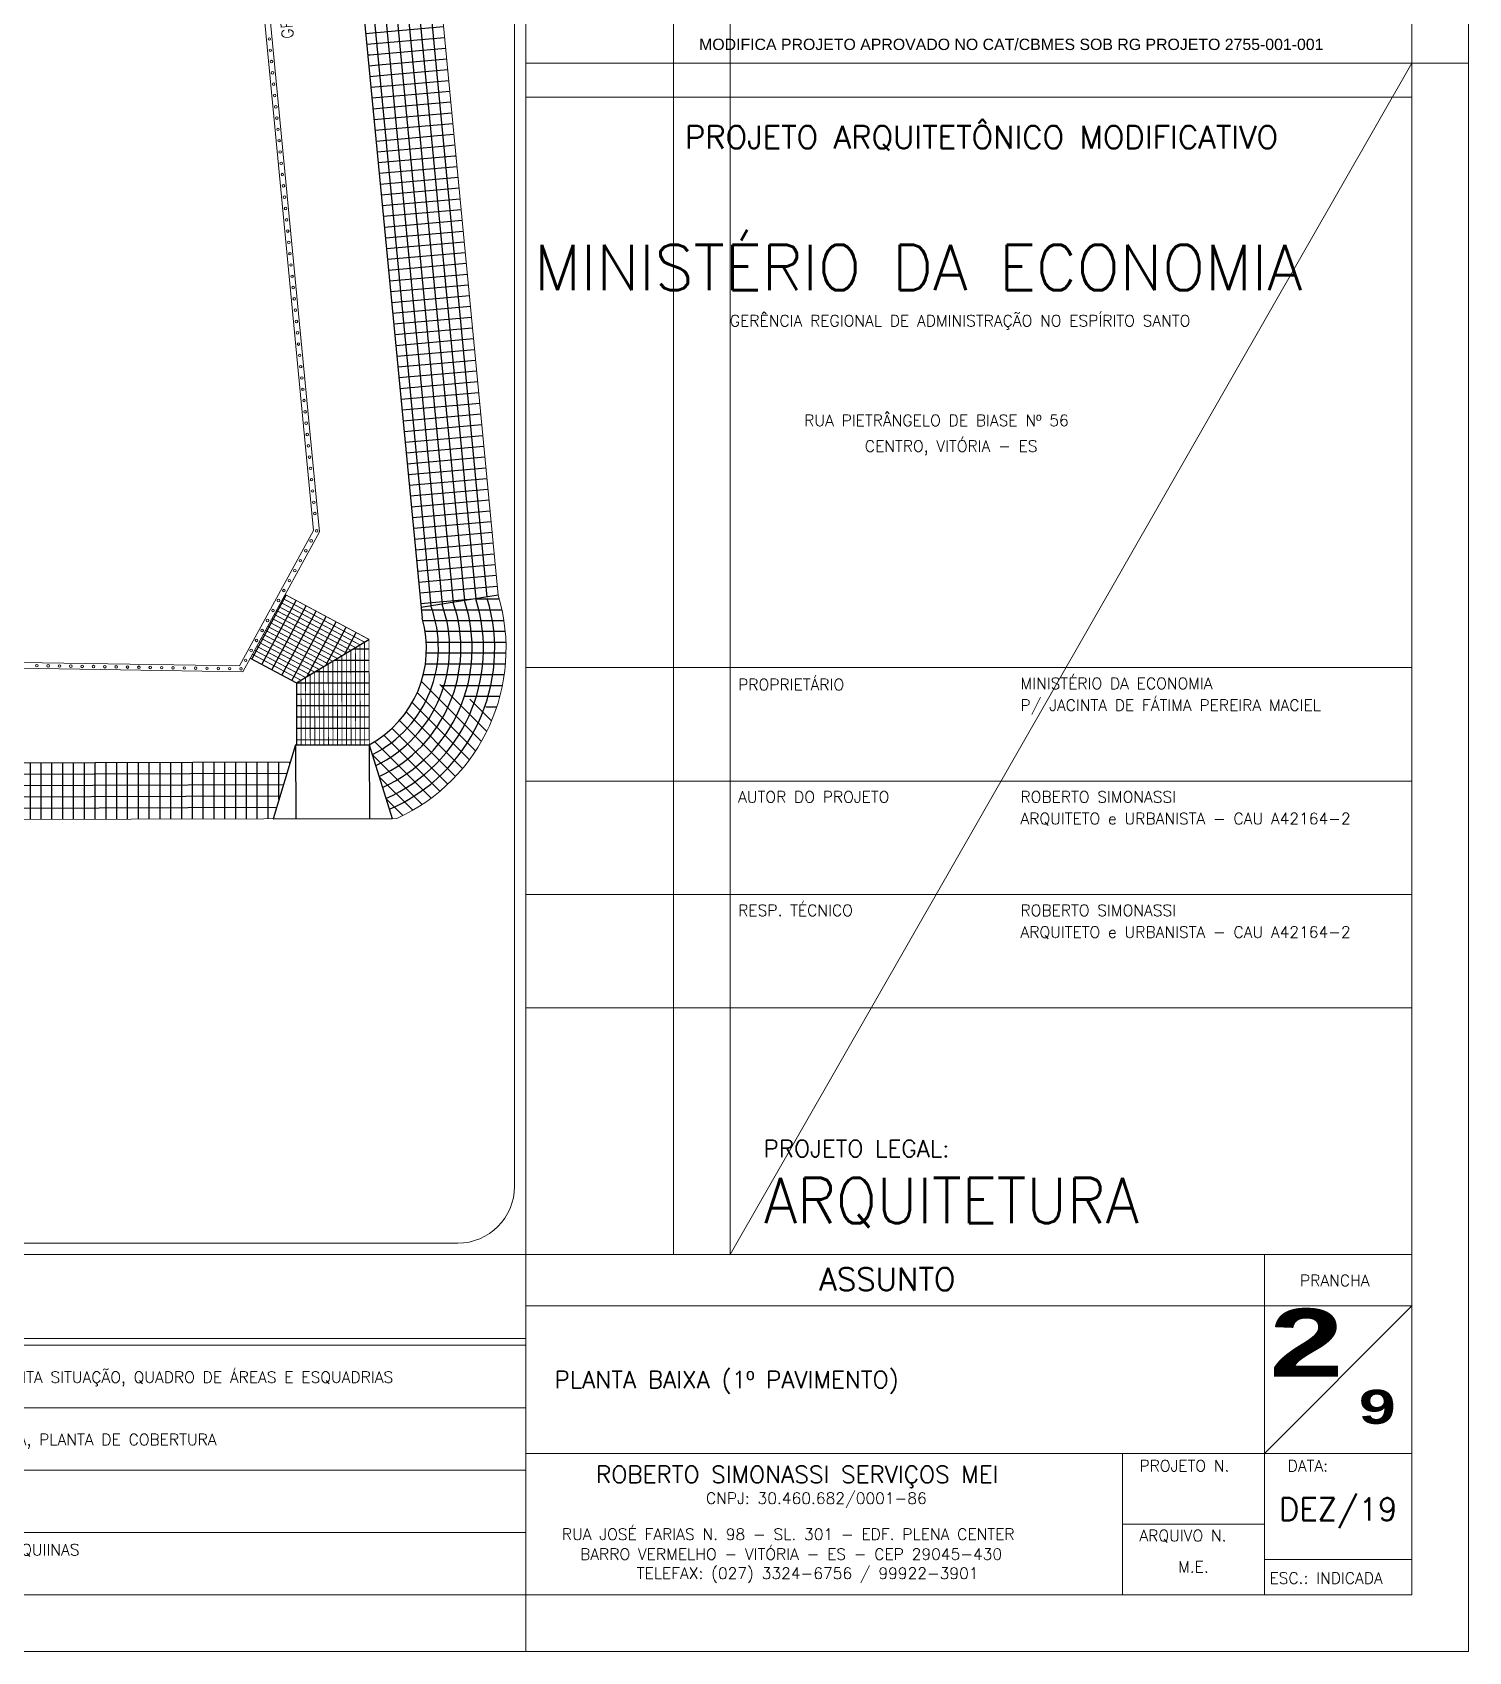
# Model space of a CAD drawing. Header units: millimetres. Extents: x 521 to 1055, y 261 to 520.
# Drawn here: x 756.85 to 782.17, y 435.88 to 464.43 of the extents above; entities that cross this region are included whole.
import ezdxf
from ezdxf.enums import TextEntityAlignment as Align

# ---------------------------------------------------------------- set-up
doc = ezdxf.new("R2010")
doc.units = ezdxf.units.MM
doc.linetypes.add('CONTINU', pattern=[0])
doc.layers.add('0.1', color=8, linetype='Continuous', lineweight=13)
doc.layers.add('02', color=1, linetype='Continuous')
doc.layers.add('ppci', color=8, linetype='Continuous')
doc.styles.add('80X50', font='romans.shx')
doc.styles.add('ROMANS', font='romans')
doc.styles.add('SANSSERIFBOLD', font='sasb____.pfb', dxfattribs={"width": 1.2, "height": 0.6})
doc.styles.get("Standard").update_dxf_attribs({"font": 'romans.shx'})
doc.styles.add('STYLE1', font='sanss___.ttf')
pattern_1 = [(5, (279.22985, 358.23872), (-0.01660317, 0.18977509), [])]

# ---------------------------------------------------------------- blocks, each defined once
blk = doc.blocks.new('rampa')
at = {"layer": '02', "color": 8, "linetype": 'CONTINU', "lineweight": -2}
for p, q in [((381.699, 87.758), (381.299, 86.458)), ((381.699, 87.758), (382.999, 87.758)), ((381.699, 87.758), (381.699, 86.458)), ((382.999, 87.758), (382.999, 86.458)), ((382.999, 87.758), (383.399, 86.458)), ((381.299, 86.458), (383.399, 86.458))]:
    blk.add_line(p, q, dxfattribs=at)

msp = doc.modelspace()

# ---------------------------------------------------------------- hatches: boundary and pattern name
at = {"layer": '0.1', "linetype": 'CONTINU', "lineweight": -2}
h = msp.add_hatch(dxfattribs=at)
h.set_pattern_fill('LINE,_O', color=8, scale=0.06, angle=5, double=1)
h.set_pattern_definition(pattern_1)
h.paths.add_polyline_path([(763.34881, 470.24117), (762.1858, 469.9789), (762.75439, 464.09238), (764.0931, 462.48721)])
h.paths.add_polyline_path([(763.54547, 470.28552), (763.34881, 470.24117), (764.0931, 462.48721), (764.32016, 462.21496)])
h = msp.add_hatch(dxfattribs=at)
h.set_pattern_fill('LINE,_O', color=8, scale=0.06, angle=5, double=1)
h.set_pattern_definition(pattern_1)
h.paths.add_polyline_path([(764.0931, 462.48721), (762.75439, 464.09238), (763.44795, 456.91223), (764.62144, 456.98306)])
h.paths.add_polyline_path([(764.32016, 462.21496), (764.0931, 462.48721), (764.62144, 456.98306), (764.8212, 456.99512)])
h = msp.add_hatch(dxfattribs=at)
h.set_pattern_fill('LINE,_O', color=8, scale=0.06, angle=5, double=1)
h.set_pattern_definition(pattern_1)
h.paths.add_polyline_path([(763.44795, 456.91223), (763.70122, 454.29021), (765.06025, 454.50479), (764.8212, 456.99512)])
h = msp.add_hatch(dxfattribs=at)
h.set_pattern_fill('LINE,_O', color=8, scale=0.06, double=1)
h.set_pattern_definition([(0, (279.22985, 358.23872), (0, 0.1905), [])])
h.paths.add_polyline_path([(765.06025, 454.50479), (763.70122, 454.29021), (763.71937, 454.10223, -0.13563347), (763.73353, 453.07722), (765.00757, 452.45701, 0.16003498)])
h = msp.add_hatch(dxfattribs=at)
h.set_pattern_fill('LINE,_O', color=8, scale=0.06, angle=135, double=1)
h.set_pattern_definition([(135, (279.22985, 358.23872), (-0.13470384, -0.13470384), [])])
h.paths.add_polyline_path([(764.82658, 452.54512), (763.73353, 453.07722, -0.20764814), (762.78772, 451.87179), (763.14156, 450.73288, 0.20954319)])
h.paths.add_polyline_path([(765.00757, 452.45701), (764.82658, 452.54512, -0.20954319), (763.14156, 450.73288), (763.19126, 450.57289), (763.27458, 450.57311, 0.20302271)])
h = msp.add_hatch(dxfattribs=at)
h.set_pattern_fill('LINE,_O', color=8, scale=0.06, angle=90, double=1)
h.set_pattern_definition([(90, (279.22985, 358.23872), (-0.1905, 1e-17), [])])
h.paths.add_polyline_path([(761.39624, 451.568), (755.16814, 451.55103), (756.46192, 450.75455), (761.15227, 450.76733)])
h.paths.add_polyline_path([(761.15227, 450.76733), (756.46317, 450.75455), (756.46283, 450.75399), (756.78536, 450.55543), (761.09127, 450.56716)])

# ---------------------------------------------------------------- linework, layer by layer
at = {"layer": '0.1', "color": 8}
for p, q in [((765.54805, 519.88495), (765.54805, 435.88495)), ((768.14805, 518.88495), (768.14805, 442.88495)), ((769.14805, 518.88495), (769.14805, 442.88495)), ((761.80686, 455.64707), (757.12968, 504.36874)), ((761.90935, 455.62598), (757.22708, 504.4006)), ((760.80871, 498.79672), (765.06025, 454.50479)), ((765.54805, 463.88495), (782.16805, 463.88495)), ((781.16805, 463.88495), (769.14805, 442.88495)), ((765.54805, 463.28495), (781.16805, 463.28495)), ((760.4974, 453.25933), (761.80686, 455.64707)), ((760.55612, 453.15842), (761.90935, 455.62598)), ((755.35399, 453.33773), (760.4974, 453.25933)), ((755.35246, 453.23774), (760.55612, 453.15842)), ((765.54805, 453.23052), (781.16805, 453.23052)), ((765.54805, 451.23052), (781.16805, 451.23052)), ((728.79061, 450.47915), (763.27458, 450.57311)), ((765.54805, 449.23052), (781.16805, 449.23052)), ((765.54805, 447.23052), (781.16805, 447.23052)), ((778.56805, 442.88495), (778.56805, 436.88495)), ((765.54805, 441.97913), (781.16805, 441.97913)), ((781.16805, 441.97913), (778.56805, 439.37913)), ((732.40805, 441.40495), (765.54805, 441.40495)), ((732.40805, 441.28495), (765.54805, 441.28495)), ((715.78805, 440.18495), (765.54805, 440.18495)), ((765.54805, 439.37913), (781.16805, 439.37913)), ((776.06805, 439.37913), (776.06805, 436.88495)), ((715.78805, 439.08495), (765.54805, 439.08495)), ((776.06805, 438.13204), (778.56805, 438.13204)), ((715.78805, 437.98495), (765.54805, 437.98495)), ((778.56805, 437.50849), (781.16805, 437.50849))]:
    msp.add_line(p, q, dxfattribs=at)
at = {"layer": '0.1', "color": 8, "linetype": 'CONTINU', "lineweight": -2}
for p, q in [((759.41512, 498.66295), (763.71937, 454.10223)), ((761.77624, 476.10259), (763.87275, 454.31729)), ((761.98157, 476.11229), (764.07065, 454.34854)), ((762.43934, 475.52961), (764.46649, 454.41104)), ((762.24623, 475.44821), (764.26857, 454.37979)), ((762.6444, 475.48643), (764.66441, 454.44229)), ((762.84349, 475.50554), (764.86233, 454.47354)), ((760.71861, 453.38031), (761.32231, 454.509)), ((760.89497, 453.28598), (761.49867, 454.41467)), ((765.06025, 454.50479), (763.70122, 454.29021)), ((761.07133, 453.19165), (761.67502, 454.32035)), ((761.24769, 453.09732), (761.85138, 454.22602)), ((761.42404, 453.003), (762.02774, 454.13169)), ((761.68561, 453.06798), (762.2041, 454.03736)), ((762.02002, 453.26914), (762.38046, 453.94304)), ((762.35442, 453.4703), (762.55682, 453.84871)), ((761.50532, 452.95953), (762.78267, 453.72791)), ((762.50729, 453.56226), (762.78668, 453.56302)), ((760.68706, 453.39718), (761.50532, 452.95953)), ((762.1733, 453.36135), (762.78722, 453.36302)), ((761.83931, 453.16044), (762.78477, 453.16301)), ((761.50475, 452.95983), (762.78475, 452.96332)), ((761.50475, 452.95983), (761.50773, 451.86766)), ((761.5053, 452.75983), (762.78529, 452.76332)), ((761.50584, 452.55983), (762.78584, 452.56332)), ((761.50639, 452.35983), (762.78638, 452.36332)), ((761.50693, 452.15983), (762.78693, 452.16332)), ((761.50748, 451.95983), (762.78747, 451.96332)), ((755.16814, 451.55103), (761.39624, 451.568)), ((755.49158, 451.35191), (761.33525, 451.36783)), ((755.81503, 451.15279), (761.27425, 451.16766)), ((756.13847, 450.95367), (761.21326, 450.9675)), ((756.46192, 450.75455), (761.15227, 450.76733))]:
    msp.add_line(p, q, dxfattribs=at)
at = {"layer": '0.1', "color": 8}
for points in [[(782.16805, 519.88495), (655.96365, 519.88495), (655.96365, 435.88495), (782.16805, 435.88495)], [(658.46365, 436.88495), (658.46365, 518.88495), (781.16805, 518.88495), (781.16805, 436.88495)]]:
    msp.add_lwpolyline(points, close=True, dxfattribs=at)
msp.add_lwpolyline([(765.34805, 517.68495, 0.41421356), (764.34805, 518.68495), (659.66365, 518.68495, 0.41421356), (658.66365, 517.68495), (658.66365, 444.08495, 0.41421356), (659.66365, 443.08495), (764.34805, 443.08495, 0.41421356), (765.34805, 444.08495)], format="xyb", close=True, dxfattribs=at)
at = {"layer": '0.1', "color": 8, "const_width": 0.015}
for points in [[(762.70772, 451.87153), (762.7028, 453.6799), (761.2641, 454.44941)], [(762.78772, 451.87179), (762.78267, 453.72791), (761.30257, 454.51955)], [(762.38773, 451.8705), (762.38332, 453.48788), (761.11022, 454.16881)], [(762.46773, 451.87076), (762.46319, 453.53589), (761.14869, 454.23896)], [(762.54772, 451.87102), (762.54306, 453.58389), (761.18716, 454.30911)], [(762.62772, 451.87127), (762.62293, 453.6319), (761.22563, 454.37926)], [(762.06773, 451.86947), (762.06384, 453.29586), (760.95635, 453.88822)], [(762.14773, 451.86973), (762.14371, 453.34387), (760.99482, 453.95837)], [(762.22773, 451.86998), (762.22358, 453.39187), (761.03329, 454.02852)], [(762.30773, 451.87024), (762.30345, 453.43988), (761.07176, 454.09866)], [(761.66773, 451.86818), (761.66449, 453.05584), (760.764, 453.53748)], [(761.74773, 451.86844), (761.74436, 453.10384), (760.80247, 453.60763)], [(761.82773, 451.8687), (761.82423, 453.15185), (760.84094, 453.67778)], [(761.90773, 451.86895), (761.9041, 453.19985), (760.87941, 453.74792)], [(761.98773, 451.86921), (761.98397, 453.24786), (760.91788, 453.81807)], [(761.50532, 452.95953), (760.68706, 453.39718)], [(761.58773, 451.86792), (761.58462, 453.00783), (760.72553, 453.46733)], [(761.50773, 451.86766), (761.50475, 452.95983)]]:
    msp.add_lwpolyline(points, dxfattribs=at)
at = {"layer": '0.1', "color": 8}
msp.add_lwpolyline([(658.46365, 442.88495), (781.16805, 442.88495)], dxfattribs=at)
for centre in [(761.02536, 464.31116), (761.04448, 464.11198), (761.0636, 463.91279), (761.08272, 463.7136), (761.10184, 463.51441), (761.12096, 463.31523), (761.14009, 463.11604), (761.15921, 462.91685), (761.17833, 462.71766), (761.19745, 462.51848), (761.21657, 462.31929), (761.23569, 462.1201), (761.25482, 461.92091), (761.27394, 461.72173), (761.29306, 461.52254), (761.31218, 461.32335), (761.3313, 461.12416), (761.35042, 460.92497), (761.36955, 460.72579), (761.38867, 460.5266), (761.40779, 460.32741), (761.42691, 460.12822), (761.44603, 459.92904), (761.46515, 459.72985), (761.48428, 459.53066), (761.5034, 459.33147), (761.52252, 459.13229), (761.54164, 458.9331), (761.56076, 458.73391), (761.57988, 458.53472), (761.599, 458.33554), (761.61813, 458.13635), (761.63725, 457.93716), (761.65637, 457.73797), (761.67549, 457.53878), (761.69461, 457.3396), (761.71373, 457.14041), (761.73286, 456.94122), (761.75198, 456.74203), (761.7711, 456.54285), (761.79022, 456.34366), (761.80934, 456.14447), (761.82846, 455.94528), (761.86085, 455.64152), (761.66823, 455.29029), (761.76454, 455.46591), (761.57192, 455.11468), (761.3793, 454.76344), (761.47561, 454.93906), (761.18668, 454.41221), (761.28299, 454.58783), (761.09037, 454.2366), (760.89775, 453.88536), (760.99406, 454.06098), (760.70514, 453.53413), (760.80144, 453.70975), (756.92711, 453.26374), (757.12709, 453.26069), (757.32707, 453.25765), (757.52705, 453.2546), (757.72703, 453.25155), (757.92701, 453.2485), (758.12699, 453.24545), (758.32697, 453.2424), (758.52695, 453.23936), (758.72693, 453.23631), (758.92691, 453.23326), (760.60883, 453.35852), (759.12689, 453.23021), (759.32688, 453.22716), (759.52686, 453.22411), (759.72684, 453.22107), (759.92682, 453.21802), (760.1268, 453.21497), (760.32678, 453.21192), (760.52676, 453.20887)]:
    msp.add_circle(centre, 0.0225, dxfattribs=at)
at = {"layer": '0.1', "color": 8, "linetype": 'CONTINU', "lineweight": -2}
for centre, radius, start, end in [((761.90907, 453.56911), 2.69244, 294.417383, 18.222069), ((761.91158, 453.56653), 2.88908, 293.89525, 17.675052), ((761.91688, 453.56109), 3.08197, 293.413723, 16.710891), ((761.89742, 453.58107), 2.10806, 296.625497, 20.440931), ((761.90187, 453.5765), 2.3021, 295.757049, 19.594561), ((761.90565, 453.57262), 2.49703, 295.032376, 18.864465), ((761.87191, 453.56412), 1.92424, 298.420364, 16.239359)]:
    msp.add_arc(centre, radius, start, end, dxfattribs=at)
at = {"layer": '0.1', "color": 8}
msp.add_arc((761.91688, 453.56109), 3.28197, 294.436518, 16.710891, dxfattribs=at)

# ---------------------------------------------------------------- block references
at = {"layer": '0.1', "color": 8, "linetype": 'CONTINU', "lineweight": -2, "rotation": 0.1561271554906897}
msp.add_blockref('rampa', (380.02892, 363.07036), dxfattribs=at)

# ---------------------------------------------------------------- texts
at = {"layer": '0.1', "color": 8}
msp.add_text('GRADIL H=2,30m', height=0.2, rotation=95.299603, dxfattribs=at).set_placement((761.45378, 464.32414))
for s, height, p in [('PROJETO ARQUITETÔNICO MODIFICATIVO', 0.4, (768.35137, 462.3807)), ('MINISTÉRIO DA ECONOMIA', 0.8, (765.69459, 459.88306)), ('GERÊNCIA REGIONAL DE ADMINISTRAÇÃO NO ESPÍRITO SANTO', 0.2, (769.14443, 459.24505)), ('RUA PIETRÂNGELO DE BIASE Nº 56', 0.2, (770.45456, 457.48696)), ('CENTRO, VITÓRIA - ES', 0.2, (771.52457, 457.03468))]:
    msp.add_text(s, height=height, dxfattribs=at).set_placement(p)
for s, height, style, p in [('PROPRIETÁRIO', 0.2, 'ROMANS', (769.29036, 452.83052)), ('MINISTÉRIO DA ECONOMIA', 0.2, 'ROMANS', (774.26814, 452.85104)), ('P/ JACINTA DE FÁTIMA PEREIRA MACIEL', 0.2, 'ROMANS', (774.26814, 452.46828)), ('AUTOR DO PROJETO', 0.2, 'ROMANS', (769.29036, 450.85104)), ('ROBERTO SIMONASSI', 0.2, 'ROMANS', (774.26814, 450.85104)), ('ARQUITETO e URBANISTA - CAU A42164-2', 0.2, 'ROMANS', (774.26814, 450.46828)), ('RESP. TÉCNICO', 0.2, 'ROMANS', (769.29036, 448.85104)), ('ROBERTO SIMONASSI', 0.2, 'ROMANS', (774.26814, 448.85104)), ('ARQUITETO e URBANISTA - CAU A42164-2', 0.2, 'ROMANS', (774.26814, 448.46828)), ('PROJETO LEGAL:', 0.3, 'ROMANS', (769.73694, 444.60325)), ('ASSUNTO', 0.4, 'ROMANS', (770.72126, 442.24906)), ('PRANCHA', 0.2, 'ROMANS', (779.19594, 442.32635)), ('PLANTA BAIXA - 8º E 9º PAVIMENTOS, PLANTA SITUAÇÃO, QUADRO DE ÁREAS E ESQUADRIAS', 0.2, '80X50', (750.80467, 440.62316)), ('PLANTA BAIXA (1º PAVIMENTO)', 0.3, 'ROMANS', (766.05249, 440.5293)), ("PLANTA BAIXA - BARRILETE E CAIXA D'ÁGUA, PLANTA DE COBERTURA", 0.2, '80X50', (750.80467, 439.52316)), ('ROBERTO SIMONASSI SERVIÇOS MEI', 0.3, 'ROMANS', (766.78432, 438.85769)), ('PROJETO N.', 0.2, 'ROMANS', (776.36512, 439.06101)), ('DATA:', 0.2, 'ROMANS', (778.97818, 439.06101)), ('CNPJ: 30.460.682/0001-86', 0.2, 'ROMANS', (768.7236, 438.48787)), ('FACHADAS E PLANTA BAIXA DA CASA DE MÁQUIINAS', 0.2, '80X50', (750.80467, 437.58178)), ('RUA JOSÉ FARIAS N. 98 - SL. 301 - EDF. PLENA CENTER', 0.2, 'ROMANS', (766.18361, 437.85379)), ('ARQUIVO N.', 0.2, 'ROMANS', (776.36512, 437.82914)), ('BARRO VERMELHO - VITÓRIA - ES - CEP 29045-430', 0.2, 'ROMANS', (766.50415, 437.50318)), ('TELEFAX: (027) 3324-6756 / 99922-3901', 0.2, 'ROMANS', (767.50306, 437.1655)), ('ESC.: INDICADA', 0.2, 'ROMANS', (778.65763, 437.08164))]:
    msp.add_text(s, height=height, dxfattribs=dict(at, style=style)).set_placement(p)
for tag, p, height, style, width in [('ARQUITETURA', (769.74589, 443.43504), 0.8, 'ROMANS', 0.95), ('2', (778.65652, 440.72925), 1.2, 'SANSSERIFBOLD', 1.4), ('9', (780.23183, 439.90022), 0.6, 'SANSSERIFBOLD', 1.4)]:
    msp.add_attdef(tag, p, '', height=height, dxfattribs=dict(at, style=style, width=width))
at = {"layer": '0.1', "color": 8, "style": 'ROMANS'}
for tag, height, p in [('DEZ/19', 0.4, (779.86805, 438.19366)), ('M.E.', 0.2, (777.31805, 437.27787))]:
    msp.add_attdef(tag, text='', height=height, dxfattribs=at).set_placement(p, align=Align.CENTER)
at = {"layer": 'ppci', "color": 10, "style": 'STYLE1'}
msp.add_text('MODIFICA PROJETO APROVADO NO CAT/CBMES SOB RG PROJETO 2755-001-001', height=0.2, dxfattribs=at).set_placement((768.60243, 464.11649))

doc.saveas('drawing.dxf')
